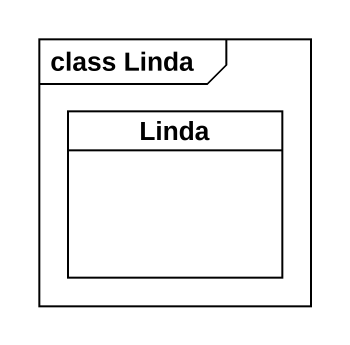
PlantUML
@startuml
mainframe class Linda
hide circle
hide empty members
class Linda
@enduml
